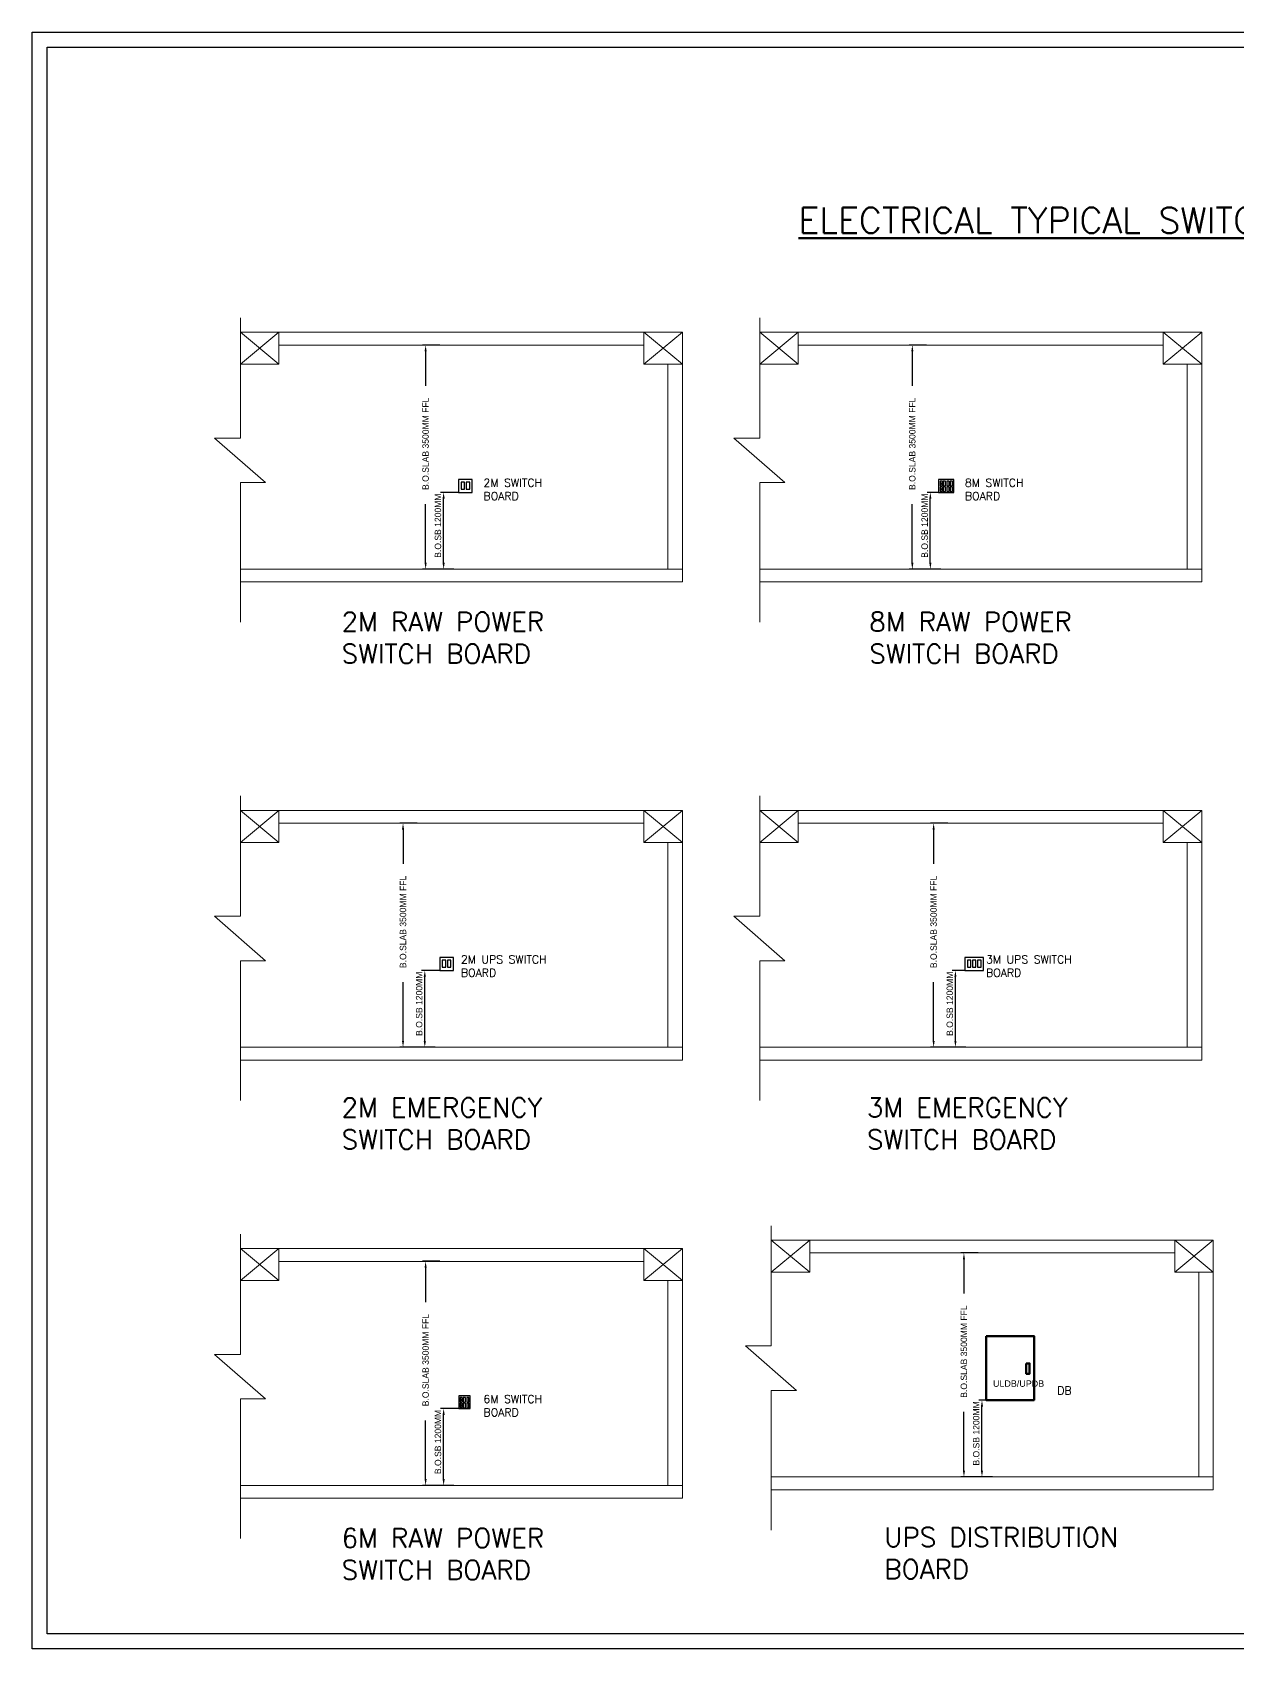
# Model space of a CAD drawing. Extents: x 2982526 to 3410143, y -1442121 to -1332990.
# Drawn here: x 3063574 to 3082404, y -1434047 to -1408805 of the extents above; entities that cross this region are included whole.
import ezdxf

# ---------------------------------------------------------------- set-up
doc = ezdxf.new("R2010")
doc.units = 0
doc.header["$MEASUREMENT"] = 0
doc.linetypes.add('1', pattern=[0, 0, 0])
doc.layers.get('0').update_dxf_attribs({"color": 6, "linetype": '1'})
for name, color, linetype, lineweight in [('DIM', 7, 'Continuous', 0), ('ELE. DB', 1, 'Continuous', 9), ('ELE.DB', 1, 'Continuous', 20), ('MEP_HVAC_RA_DUCT', 1, 'Continuous', 0)]:
    doc.layers.add(name, color=color, linetype=linetype, lineweight=lineweight)
for name, color, linetype in [('ELE-12M RAW P.SB', 40, 'Continuous'), ('ELE-2M RAW P.SB', 40, 'Continuous'), ('ELE-2M UPS P.SB', 3, 'Continuous'), ('ELE-3M UPS P.SB', 3, 'Continuous'), ('TEXT', 5, '1')]:
    doc.layers.add(name, color=color, linetype=linetype)
for name, color, linetype, true_color in [('ELE-2M 2WAY S.B', 7, 'Continuous', 0xeec2d4), ('ELE-3M 2WAY S.B', 7, 'Continuous', 0xeec2d4), ('ELE-LIGHTING WIRING', 7, 'Continuous', 0x63d7b6)]:
    doc.layers.add(name, color=color, linetype=linetype, true_color=true_color)
doc.styles.add('Century', font='GOTHIC.TTF')
doc.dimstyles.new('AR-BRICK WORK', dxfattribs={"dimscale": 100, "dimtxt": 1, "dimasz": 1, "dimexe": 0.5, "dimexo": 0, "dimgap": 0.25, "dimtad": 0, "dimdec": 0, "dimzin": 1, "dimdsep": 46, "dimtxsty": 'Century', "dimblk": 'OBLIQUE', "dimcen": 0, "dimdle": 1, "dimclrd": 8, "dimclre": 8, "dimclrt": 4, "dimadec": 0, "dimazin": 0, "dimtfac": 1, "dimtdec": 0, "dimtofl": 0, "dimtmove": 1, "dimatfit": 3, "dimldrblk": 'ARCHTICK', "dimfxl": 1, "dimtolj": 1, "dimtzin": 1, "dimarcsym": 2})

# ---------------------------------------------------------------- blocks, each defined once
blk = doc.blocks.new('*D250')
at = {"layer": 'Defpoints', "color": 0, "transparency": 16777216}
for p in [(3069999, -1415989), (3070234, -1415989), (3070161, -1417189)]:
    blk.add_point(p, dxfattribs=at)
at = {"layer": 'DIM', "color": 8, "lineweight": -2, "ltscale": 10, "transparency": 16777216}
for p, q in [((3070234, -1415989), (3069949, -1415989)), ((3069999, -1417089), (3069999, -1416089)), ((3070161, -1417189), (3069949, -1417189))]:
    blk.add_line(p, q, dxfattribs=at)
at = {"layer": 'DIM', "color": 8, "transparency": 16777216}
for points in [[(3070016, -1416089), (3069982, -1416089), (3069999, -1415989)], [(3069982, -1417089), (3070016, -1417089), (3069999, -1417189)]]:
    blk.add_solid(points, dxfattribs=at)
at = {"layer": 'DIM', "color": 7, "lineweight": 50, "transparency": 16777216, "insert": (3069911, -1416509), "char_height": 100, "attachment_point": 5, "rotation": 90}
blk.add_mtext('\\A1;\\A1;B.O.SB 1200MM', dxfattribs=at)
blk = doc.blocks.new('_ArchTick')
at = {"color": 0, "linetype": 'ByBlock', "const_width": 0.15}
blk.add_lwpolyline([(-0.5, -0.5), (0.5, 0.5)], dxfattribs=at)
blk = doc.blocks.new('*D251')
at = {"layer": 'Defpoints', "color": 0, "transparency": 16777216}
for p in [(3069718, -1413689), (3069938, -1413689), (3070091, -1417189)]:
    blk.add_point(p, dxfattribs=at)
at = {"layer": 'DIM', "color": 8, "lineweight": -2, "ltscale": 10, "transparency": 16777216}
for p, q in [((3069938, -1413689), (3069668, -1413689)), ((3069718, -1413789), (3069718, -1414324)), ((3069718, -1417089), (3069718, -1416174)), ((3070091, -1417189), (3069668, -1417189))]:
    blk.add_line(p, q, dxfattribs=at)
at = {"layer": 'DIM', "color": 8, "transparency": 16777216}
for points in [[(3069734, -1413789), (3069701, -1413789), (3069718, -1413689)], [(3069701, -1417089), (3069734, -1417089), (3069718, -1417189)]]:
    blk.add_solid(points, dxfattribs=at)
at = {"layer": 'DIM', "color": 7, "lineweight": 50, "transparency": 16777216, "insert": (3069718, -1415249), "char_height": 100, "attachment_point": 5, "rotation": 90}
blk.add_mtext('\\A1;\\A1; B.O.SLAB 3500MM FFL', dxfattribs=at)
blk = doc.blocks.new('2M')
at = {"layer": 'ELE-2M RAW P.SB', "ltscale": 10}
for points in [[(-107, 0), (0, 0), (0, 100), (-107, 100)], [(-87, 25), (-60, 25), (-60, 79), (-87, 79)], [(-47, 25), (-20, 25), (-20, 79), (-47, 79)]]:
    blk.add_lwpolyline(points, close=True, dxfattribs=at)
blk = doc.blocks.new('*D252')
at = {"layer": 'Defpoints', "color": 0, "transparency": 16777216}
for p in [(3077602, -1415989), (3077732, -1415989), (3077764, -1417189)]:
    blk.add_point(p, dxfattribs=at)
at = {"layer": 'DIM', "color": 8, "lineweight": -2, "ltscale": 10, "transparency": 16777216}
for p, q in [((3077732, -1415989), (3077552, -1415989)), ((3077602, -1417089), (3077602, -1416089)), ((3077764, -1417189), (3077552, -1417189))]:
    blk.add_line(p, q, dxfattribs=at)
at = {"layer": 'DIM', "color": 8, "transparency": 16777216}
for points in [[(3077619, -1416089), (3077586, -1416089), (3077602, -1415989)], [(3077586, -1417089), (3077619, -1417089), (3077602, -1417189)]]:
    blk.add_solid(points, dxfattribs=at)
at = {"layer": 'DIM', "color": 7, "lineweight": 50, "transparency": 16777216, "insert": (3077514, -1416509), "char_height": 100, "attachment_point": 5, "rotation": 90}
blk.add_mtext('\\A1;\\A1;B.O.SB 1200MM', dxfattribs=at)
blk = doc.blocks.new('*D253')
at = {"layer": 'Defpoints', "color": 0, "transparency": 16777216}
for p in [(3077321, -1413689), (3077541, -1413689), (3077694, -1417189)]:
    blk.add_point(p, dxfattribs=at)
at = {"layer": 'DIM', "color": 8, "lineweight": -2, "ltscale": 10, "transparency": 16777216}
for p, q in [((3077541, -1413689), (3077271, -1413689)), ((3077321, -1413789), (3077321, -1414324)), ((3077321, -1417089), (3077321, -1416174)), ((3077694, -1417189), (3077271, -1417189))]:
    blk.add_line(p, q, dxfattribs=at)
at = {"layer": 'DIM', "color": 8, "transparency": 16777216}
for points in [[(3077338, -1413789), (3077304, -1413789), (3077321, -1413689)], [(3077304, -1417089), (3077338, -1417089), (3077321, -1417189)]]:
    blk.add_solid(points, dxfattribs=at)
at = {"layer": 'DIM', "color": 7, "lineweight": 50, "transparency": 16777216, "insert": (3077321, -1415249), "char_height": 100, "attachment_point": 5, "rotation": 90}
blk.add_mtext('\\A1;\\A1; B.O.SLAB 3500MM FFL', dxfattribs=at)
blk = doc.blocks.new('3M 2WAY 11')
at = {"layer": 'ELE-3M UPS P.SB', "ltscale": 10}
for points in [[(-146, 0), (0, 0), (0, 100), (-146, 100)], [(-127, 25), (-100, 25), (-100, 79), (-127, 79)], [(-87, 25), (-60, 25), (-60, 79), (-87, 79)], [(-47, 25), (-20, 25), (-20, 79), (-47, 79)]]:
    blk.add_lwpolyline(points, close=True, dxfattribs=at)
blk = doc.blocks.new('REREE')
at = {"layer": 'ELE-2M UPS P.SB', "ltscale": 10}
for points in [[(-106, 0), (0, 0), (0, 100), (-106, 100)], [(-87, 25), (-60, 25), (-60, 79), (-87, 79)], [(-47, 25), (-20, 25), (-20, 79), (-47, 79)]]:
    blk.add_lwpolyline(points, close=True, dxfattribs=at)
blk = doc.blocks.new('*D260')
at = {"layer": 'Defpoints', "color": 0, "transparency": 16777216}
for p in [(3069705, -1423455), (3069940, -1423455), (3069867, -1424655)]:
    blk.add_point(p, dxfattribs=at)
at = {"layer": 'DIM', "color": 8, "lineweight": -2, "ltscale": 10, "transparency": 16777216}
for p, q in [((3069940, -1423455), (3069655, -1423455)), ((3069705, -1424555), (3069705, -1423555)), ((3069867, -1424655), (3069655, -1424655))]:
    blk.add_line(p, q, dxfattribs=at)
at = {"layer": 'DIM', "color": 8, "transparency": 16777216}
for points in [[(3069722, -1423555), (3069688, -1423555), (3069705, -1423455)], [(3069688, -1424555), (3069722, -1424555), (3069705, -1424655)]]:
    blk.add_solid(points, dxfattribs=at)
at = {"layer": 'DIM', "color": 7, "lineweight": 50, "transparency": 16777216, "insert": (3069617, -1423976), "char_height": 100, "attachment_point": 5, "rotation": 90}
blk.add_mtext('\\A1;\\A1;B.O.SB 1200MM', dxfattribs=at)
blk = doc.blocks.new('*D261')
at = {"layer": 'Defpoints', "color": 0, "transparency": 16777216}
for p in [(3069365, -1421155), (3069585, -1421155), (3069738, -1424655)]:
    blk.add_point(p, dxfattribs=at)
at = {"layer": 'DIM', "color": 8, "lineweight": -2, "ltscale": 10, "transparency": 16777216}
for p, q in [((3069585, -1421155), (3069315, -1421155)), ((3069365, -1421255), (3069365, -1421791)), ((3069365, -1424555), (3069365, -1423641)), ((3069738, -1424655), (3069315, -1424655))]:
    blk.add_line(p, q, dxfattribs=at)
at = {"layer": 'DIM', "color": 8, "transparency": 16777216}
for points in [[(3069381, -1421255), (3069348, -1421255), (3069365, -1421155)], [(3069348, -1424555), (3069381, -1424555), (3069365, -1424655)]]:
    blk.add_solid(points, dxfattribs=at)
at = {"layer": 'DIM', "color": 7, "lineweight": 50, "transparency": 16777216, "insert": (3069365, -1422716), "char_height": 100, "attachment_point": 5, "rotation": 90}
blk.add_mtext('\\A1;\\A1; B.O.SLAB 3500MM FFL', dxfattribs=at)
blk = doc.blocks.new('*D262')
at = {"layer": 'Defpoints', "color": 0, "transparency": 16777216}
for p in [(3077994, -1423455), (3078142, -1423455), (3078156, -1424655)]:
    blk.add_point(p, dxfattribs=at)
at = {"layer": 'DIM', "color": 8, "lineweight": -2, "ltscale": 10, "transparency": 16777216}
for p, q in [((3078142, -1423455), (3077944, -1423455)), ((3077994, -1424555), (3077994, -1423555)), ((3078156, -1424655), (3077944, -1424655))]:
    blk.add_line(p, q, dxfattribs=at)
at = {"layer": 'DIM', "color": 8, "transparency": 16777216}
for points in [[(3078011, -1423555), (3077978, -1423555), (3077994, -1423455)], [(3077978, -1424555), (3078011, -1424555), (3077994, -1424655)]]:
    blk.add_solid(points, dxfattribs=at)
at = {"layer": 'DIM', "color": 7, "lineweight": 50, "transparency": 16777216, "insert": (3077906, -1423976), "char_height": 100, "attachment_point": 5, "rotation": 90}
blk.add_mtext('\\A1;\\A1;B.O.SB 1200MM', dxfattribs=at)
blk = doc.blocks.new('*D263')
at = {"layer": 'Defpoints', "color": 0, "transparency": 16777216}
for p in [(3077654, -1421155), (3077874, -1421155), (3078027, -1424655)]:
    blk.add_point(p, dxfattribs=at)
at = {"layer": 'DIM', "color": 8, "lineweight": -2, "ltscale": 10, "transparency": 16777216}
for p, q in [((3077874, -1421155), (3077604, -1421155)), ((3077654, -1421255), (3077654, -1421791)), ((3077654, -1424555), (3077654, -1423641)), ((3078027, -1424655), (3077604, -1424655))]:
    blk.add_line(p, q, dxfattribs=at)
at = {"layer": 'DIM', "color": 8, "transparency": 16777216}
for points in [[(3077670, -1421255), (3077637, -1421255), (3077654, -1421155)], [(3077637, -1424555), (3077670, -1424555), (3077654, -1424655)]]:
    blk.add_solid(points, dxfattribs=at)
at = {"layer": 'DIM', "color": 7, "lineweight": 50, "transparency": 16777216, "insert": (3077654, -1422716), "char_height": 100, "attachment_point": 5, "rotation": 90}
blk.add_mtext('\\A1;\\A1; B.O.SLAB 3500MM FFL', dxfattribs=at)
blk = doc.blocks.new('*D264')
at = {"layer": 'Defpoints', "color": 0, "transparency": 16777216}
for p in [(3078409, -1430166), (3078643, -1430166), (3078571, -1431366)]:
    blk.add_point(p, dxfattribs=at)
at = {"layer": 'DIM', "color": 8, "lineweight": -2, "ltscale": 10, "transparency": 16777216}
for p, q in [((3078643, -1430166), (3078359, -1430166)), ((3078409, -1431266), (3078409, -1430266)), ((3078571, -1431366), (3078359, -1431366))]:
    blk.add_line(p, q, dxfattribs=at)
at = {"layer": 'DIM', "color": 8, "transparency": 16777216}
for points in [[(3078425, -1430266), (3078392, -1430266), (3078409, -1430166)], [(3078392, -1431266), (3078425, -1431266), (3078409, -1431366)]]:
    blk.add_solid(points, dxfattribs=at)
at = {"layer": 'DIM', "color": 7, "lineweight": 50, "transparency": 16777216, "insert": (3078320, -1430686), "char_height": 100, "attachment_point": 5, "rotation": 90}
blk.add_mtext('\\A1;\\A1;B.O.SB 1200MM', dxfattribs=at)
blk = doc.blocks.new('*D265')
at = {"layer": 'Defpoints', "color": 0, "transparency": 16777216}
for p in [(3078127, -1427866), (3078347, -1427866), (3078501, -1431366)]:
    blk.add_point(p, dxfattribs=at)
at = {"layer": 'DIM', "color": 8, "lineweight": -2, "ltscale": 10, "transparency": 16777216}
for p, q in [((3078347, -1427866), (3078077, -1427866)), ((3078127, -1427966), (3078127, -1428501)), ((3078127, -1431266), (3078127, -1430351)), ((3078501, -1431366), (3078077, -1431366))]:
    blk.add_line(p, q, dxfattribs=at)
at = {"layer": 'DIM', "color": 8, "transparency": 16777216}
for points in [[(3078144, -1427966), (3078111, -1427966), (3078127, -1427866)], [(3078111, -1431266), (3078144, -1431266), (3078127, -1431366)]]:
    blk.add_solid(points, dxfattribs=at)
at = {"layer": 'DIM', "color": 7, "lineweight": 50, "transparency": 16777216, "insert": (3078127, -1429426), "char_height": 100, "attachment_point": 5, "rotation": 90}
blk.add_mtext('\\A1;\\A1; B.O.SLAB 3500MM FFL', dxfattribs=at)
blk = doc.blocks.new('FERE')
at = {"layer": 'ELE.DB', "color": 3, "lineweight": 50, "ltscale": 10}
for points in [[(-375, 500), (375, 500), (375, -500), (-375, -500)], [(252, 73), (305, 73), (305, -88), (252, -88)]]:
    blk.add_lwpolyline(points, close=True, dxfattribs=at)
blk = doc.blocks.new('*D288')
at = {"layer": 'Defpoints', "color": 0, "transparency": 16777216}
for p in [(3069999, -1430298), (3070234, -1430298), (3070161, -1431498)]:
    blk.add_point(p, dxfattribs=at)
at = {"layer": 'DIM', "color": 8, "lineweight": -2, "ltscale": 10, "transparency": 16777216}
for p, q in [((3070234, -1430298), (3069949, -1430298)), ((3069999, -1431398), (3069999, -1430398)), ((3070161, -1431498), (3069949, -1431498))]:
    blk.add_line(p, q, dxfattribs=at)
at = {"layer": 'DIM', "color": 8, "transparency": 16777216}
for points in [[(3070016, -1430398), (3069982, -1430398), (3069999, -1430298)], [(3069982, -1431398), (3070016, -1431398), (3069999, -1431498)]]:
    blk.add_solid(points, dxfattribs=at)
at = {"layer": 'DIM', "color": 7, "lineweight": 50, "transparency": 16777216, "insert": (3069911, -1430819), "char_height": 100, "attachment_point": 5, "rotation": 90}
blk.add_mtext('\\A1;\\A1;B.O.SB 1200MM', dxfattribs=at)
blk = doc.blocks.new('*D289')
at = {"layer": 'Defpoints', "color": 0, "transparency": 16777216}
for p in [(3069718, -1427998), (3069938, -1427998), (3070091, -1431498)]:
    blk.add_point(p, dxfattribs=at)
at = {"layer": 'DIM', "color": 8, "lineweight": -2, "ltscale": 10, "transparency": 16777216}
for p, q in [((3069938, -1427998), (3069668, -1427998)), ((3069718, -1428098), (3069718, -1428634)), ((3069718, -1431398), (3069718, -1430484)), ((3070091, -1431498), (3069668, -1431498))]:
    blk.add_line(p, q, dxfattribs=at)
at = {"layer": 'DIM', "color": 8, "transparency": 16777216}
for points in [[(3069734, -1428098), (3069701, -1428098), (3069718, -1427998)], [(3069701, -1431398), (3069734, -1431398), (3069718, -1431498)]]:
    blk.add_solid(points, dxfattribs=at)
at = {"layer": 'DIM', "color": 7, "lineweight": 50, "transparency": 16777216, "insert": (3069718, -1429559), "char_height": 100, "attachment_point": 5, "rotation": 90}
blk.add_mtext('\\A1;\\A1; B.O.SLAB 3500MM FFL', dxfattribs=at)
blk = doc.blocks.new('4WY46Y')
at = {"layer": 'ELE-12M RAW P.SB', "color": 40, "ltscale": 10}
for p, q in [((3077749, -1415922), (3077751, -1415921)), ((3077751, -1415921), (3077750, -1415923)), ((3077751, -1415920), (3077751, -1415918)), ((3077751, -1415964), (3077751, -1415962)), ((3077752, -1415918), (3077752, -1415920)), ((3077754, -1415922), (3077752, -1415921)), ((3077752, -1415921), (3077754, -1415921)), ((3077752, -1415962), (3077752, -1415964)), ((3077749, -1415966), (3077751, -1415965)), ((3077751, -1415965), (3077750, -1415967)), ((3077752, -1415964), (3077754, -1415965)), ((3077754, -1415966), (3077752, -1415965))]:
    blk.add_line(p, q, dxfattribs=at)
for points in [[(3077732, -1415989), (3077850, -1415989), (3077850, -1415889), (3077732, -1415889)], [(3077743, -1415937), (3077761, -1415937), (3077761, -1415902), (3077743, -1415902)], [(3077743, -1415981), (3077761, -1415981), (3077761, -1415946), (3077743, -1415946)], [(3077768, -1415937), (3077786, -1415937), (3077786, -1415902), (3077768, -1415902)], [(3077768, -1415981), (3077786, -1415981), (3077786, -1415946), (3077768, -1415946)], [(3077795, -1415937), (3077813, -1415937), (3077813, -1415902), (3077795, -1415902)], [(3077795, -1415981), (3077813, -1415981), (3077813, -1415946), (3077795, -1415946)], [(3077822, -1415937), (3077839, -1415937), (3077839, -1415902), (3077822, -1415902)], [(3077822, -1415981), (3077839, -1415981), (3077839, -1415946), (3077822, -1415946)]]:
    blk.add_lwpolyline(points, close=True, dxfattribs=at)
for centre, radius in [((3077752, -1415921), 5.81), ((3077752, -1415965), 5.81), ((3077752, -1415921), 0.539), ((3077752, -1415965), 0.539)]:
    blk.add_circle(centre, radius, dxfattribs=at)
blk = doc.blocks.new('Y46Y')
at = {"layer": 'ELE-12M RAW P.SB', "color": 40, "ltscale": 10}
for p, q in [((3070251, -1430232), (3070253, -1430230)), ((3070251, -1430275), (3070253, -1430274)), ((3070253, -1430230), (3070252, -1430228)), ((3070253, -1430231), (3070252, -1430233)), ((3070253, -1430274), (3070252, -1430271)), ((3070253, -1430275), (3070252, -1430276)), ((3070253, -1430227), (3070253, -1430230)), ((3070253, -1430271), (3070253, -1430274)), ((3070254, -1430230), (3070256, -1430231)), ((3070256, -1430232), (3070254, -1430231)), ((3070254, -1430274), (3070256, -1430275)), ((3070256, -1430276), (3070254, -1430274))]:
    blk.add_line(p, q, dxfattribs=at)
for points in [[(3070234, -1430298), (3070324, -1430298), (3070324, -1430198), (3070234, -1430198)], [(3070245, -1430247), (3070262, -1430247), (3070262, -1430211), (3070245, -1430211)], [(3070270, -1430247), (3070288, -1430247), (3070288, -1430211), (3070270, -1430211)], [(3070297, -1430247), (3070314, -1430247), (3070314, -1430211), (3070297, -1430211)], [(3070245, -1430290), (3070262, -1430290), (3070262, -1430255), (3070245, -1430255)], [(3070270, -1430291), (3070288, -1430291), (3070288, -1430256), (3070270, -1430256)], [(3070297, -1430291), (3070314, -1430291), (3070314, -1430256), (3070297, -1430256)]]:
    blk.add_lwpolyline(points, close=True, dxfattribs=at)
for centre, radius in [((3070253, -1430230), 5.81), ((3070253, -1430274), 5.81), ((3070253, -1430230), 0.539), ((3070253, -1430274), 0.539)]:
    blk.add_circle(centre, radius, dxfattribs=at)

msp = doc.modelspace()

# ---------------------------------------------------------------- linework, layer by layer
for points in [[(3101270.3, -1408804.9), (3101270.3, -1434047.2), (3063573.7, -1434047.2), (3063573.7, -1408804.9)], [(3101038.5, -1409036.8), (3101038.5, -1433815.3), (3063805.5, -1433815.3), (3063805.5, -1409036.8)]]:
    msp.add_lwpolyline(points, close=True)
at = {"layer": 'MEP_HVAC_RA_DUCT', "color": 8, "linetype": 'ByBlock'}
for p, q in [((3066823.6, -1413264.3), (3066823.6, -1415142.3)), ((3074936.5, -1413264.3), (3074936.5, -1415142.3)), ((3066823.6, -1413488.8), (3067423.6, -1413988.8)), ((3066823.6, -1413988.8), (3067423.6, -1413488.8)), ((3073128.6, -1413488.8), (3073728.6, -1413988.8)), ((3073128.6, -1413988.8), (3073728.6, -1413488.8)), ((3074936.5, -1413488.8), (3075536.5, -1413988.8)), ((3074936.5, -1413988.8), (3075536.5, -1413488.8)), ((3081241.5, -1413488.8), (3081841.5, -1413988.8)), ((3081241.5, -1413988.8), (3081841.5, -1413488.8)), ((3073503.6, -1413988.8), (3073503.6, -1417188.8)), ((3073728.6, -1413988.8), (3073728.6, -1417388.8)), ((3081616.5, -1413988.8), (3081616.5, -1417188.8)), ((3081841.5, -1413988.8), (3081841.5, -1417388.8)), ((3066823.6, -1415142.3), (3066421.5, -1415142.3)), ((3066421.5, -1415142.3), (3067217.1, -1415837.1)), ((3074936.5, -1415142.3), (3074534.4, -1415142.3)), ((3074534.4, -1415142.3), (3075330, -1415837.1)), ((3067217.1, -1415837.1), (3066823.6, -1415837.1)), ((3066823.6, -1415837.1), (3066823.6, -1418017.4)), ((3075330, -1415837.1), (3074936.5, -1415837.1)), ((3074936.5, -1415837.1), (3074936.5, -1418017.4)), ((3066823.6, -1420730.9), (3066823.6, -1422608.9)), ((3074936.5, -1420730.9), (3074936.5, -1422608.9)), ((3066823.6, -1420955.3), (3067423.6, -1421455.3)), ((3066823.6, -1421455.3), (3067423.6, -1420955.3)), ((3073128.6, -1420955.3), (3073728.6, -1421455.3)), ((3073128.6, -1421455.3), (3073728.6, -1420955.3)), ((3074936.5, -1420955.3), (3075536.5, -1421455.3)), ((3074936.5, -1421455.3), (3075536.5, -1420955.3)), ((3081241.5, -1420955.3), (3081841.5, -1421455.3)), ((3081241.5, -1421455.3), (3081841.5, -1420955.3)), ((3073503.6, -1421455.3), (3073503.6, -1424655.3)), ((3073728.6, -1421455.3), (3073728.6, -1424855.3)), ((3081616.5, -1421455.3), (3081616.5, -1424655.3)), ((3081841.5, -1421455.3), (3081841.5, -1424855.3)), ((3066823.6, -1422608.9), (3066421.5, -1422608.9)), ((3066421.5, -1422608.9), (3067217.1, -1423303.7)), ((3074936.5, -1422608.9), (3074534.4, -1422608.9)), ((3074534.4, -1422608.9), (3075330, -1423303.7)), ((3067217.1, -1423303.7), (3066823.6, -1423303.7)), ((3066823.6, -1423303.7), (3066823.6, -1425483.9)), ((3075330, -1423303.7), (3074936.5, -1423303.7)), ((3074936.5, -1423303.7), (3074936.5, -1425483.9)), ((3075118.1, -1427441.4), (3075118.1, -1429319.3)), ((3066823.6, -1427573.9), (3066823.6, -1429451.9)), ((3075118.1, -1427665.8), (3075718.1, -1428165.8)), ((3075118.1, -1428165.8), (3075718.1, -1427665.8)), ((3081423.1, -1427665.8), (3082023.1, -1428165.8)), ((3081423.1, -1428165.8), (3082023.1, -1427665.8)), ((3066823.6, -1427798.3), (3067423.6, -1428298.3)), ((3066823.6, -1428298.3), (3067423.6, -1427798.3)), ((3073128.6, -1427798.3), (3073728.6, -1428298.3)), ((3073128.6, -1428298.3), (3073728.6, -1427798.3)), ((3081798.1, -1428165.8), (3081798.1, -1431365.8)), ((3082023.1, -1428165.8), (3082023.1, -1431565.8)), ((3073503.6, -1428298.3), (3073503.6, -1431498.3)), ((3073728.6, -1428298.3), (3073728.6, -1431698.3)), ((3066823.6, -1429451.9), (3066421.5, -1429451.9)), ((3066421.5, -1429451.9), (3067217.1, -1430146.7)), ((3075118.1, -1429319.3), (3074716, -1429319.3)), ((3074716, -1429319.3), (3075511.6, -1430014.2)), ((3067217.1, -1430146.7), (3066823.6, -1430146.7)), ((3066823.6, -1430146.7), (3066823.6, -1432326.9)), ((3075511.6, -1430014.2), (3075118.1, -1430014.2)), ((3075118.1, -1430014.2), (3075118.1, -1432194.4))]:
    msp.add_line(p, q, dxfattribs=at)
for points in [[(3066823.6, -1413488.8), (3066823.6, -1413988.8), (3067423.6, -1413988.8), (3067423.6, -1413488.8), (3066823.6, -1413488.8)], [(3073358.6, -1413488.8), (3067423.6, -1413488.8)], [(3073128.6, -1413488.8), (3073128.6, -1413988.8), (3073728.6, -1413988.8), (3073728.6, -1413488.8), (3073128.6, -1413488.8)], [(3074936.5, -1413488.8), (3074936.5, -1413988.8), (3075536.5, -1413988.8), (3075536.5, -1413488.8), (3074936.5, -1413488.8)], [(3081471.5, -1413488.8), (3075536.5, -1413488.8)], [(3081241.5, -1413488.8), (3081241.5, -1413988.8), (3081841.5, -1413988.8), (3081841.5, -1413488.8), (3081241.5, -1413488.8)], [(3073128.6, -1413688.8), (3067423.6, -1413688.8)], [(3081241.5, -1413688.8), (3075536.5, -1413688.8)], [(3073728.6, -1417188.8), (3066823.6, -1417188.8)], [(3081841.5, -1417188.8), (3074936.5, -1417188.8)], [(3073728.6, -1417388.8), (3066823.6, -1417388.8)], [(3081841.5, -1417388.8), (3074936.5, -1417388.8)], [(3066823.6, -1420955.3), (3066823.6, -1421455.3), (3067423.6, -1421455.3), (3067423.6, -1420955.3), (3066823.6, -1420955.3)], [(3073358.6, -1420955.3), (3067423.6, -1420955.3)], [(3073128.6, -1420955.3), (3073128.6, -1421455.3), (3073728.6, -1421455.3), (3073728.6, -1420955.3), (3073128.6, -1420955.3)], [(3074936.5, -1420955.3), (3074936.5, -1421455.3), (3075536.5, -1421455.3), (3075536.5, -1420955.3), (3074936.5, -1420955.3)], [(3081471.5, -1420955.3), (3075536.5, -1420955.3)], [(3081241.5, -1420955.3), (3081241.5, -1421455.3), (3081841.5, -1421455.3), (3081841.5, -1420955.3), (3081241.5, -1420955.3)], [(3073128.6, -1421155.3), (3067423.6, -1421155.3)], [(3081241.5, -1421155.3), (3075536.5, -1421155.3)], [(3073728.6, -1424655.3), (3066823.6, -1424655.3)], [(3081841.5, -1424655.3), (3074936.5, -1424655.3)], [(3073728.6, -1424855.3), (3066823.6, -1424855.3)], [(3081841.5, -1424855.3), (3074936.5, -1424855.3)], [(3075118.1, -1427665.8), (3075118.1, -1428165.8), (3075718.1, -1428165.8), (3075718.1, -1427665.8), (3075118.1, -1427665.8)], [(3081653.1, -1427665.8), (3075718.1, -1427665.8)], [(3081423.1, -1427665.8), (3081423.1, -1428165.8), (3082023.1, -1428165.8), (3082023.1, -1427665.8), (3081423.1, -1427665.8)], [(3066823.6, -1427798.3), (3066823.6, -1428298.3), (3067423.6, -1428298.3), (3067423.6, -1427798.3), (3066823.6, -1427798.3)], [(3073358.6, -1427798.3), (3067423.6, -1427798.3)], [(3073128.6, -1427798.3), (3073128.6, -1428298.3), (3073728.6, -1428298.3), (3073728.6, -1427798.3), (3073128.6, -1427798.3)], [(3081423.1, -1427865.8), (3075718.1, -1427865.8)], [(3073128.6, -1427998.3), (3067423.6, -1427998.3)], [(3082023.1, -1431365.8), (3075118.1, -1431365.8)], [(3073728.6, -1431498.3), (3066823.6, -1431498.3)], [(3073728.6, -1431698.3), (3066823.6, -1431698.3)], [(3082023.1, -1431565.8), (3075118.1, -1431565.8)]]:
    msp.add_lwpolyline(points, dxfattribs=at)

# ---------------------------------------------------------------- block references
at = {"layer": 'ELE-2M 2WAY S.B', "color": 12, "ltscale": 10, "xscale": 2, "yscale": 2, "zscale": 2}
msp.add_blockref('REREE', (3070152.3, -1423455.3), dxfattribs=at)
at = {"layer": 'ELE-2M RAW P.SB', "ltscale": 10, "xscale": 2, "yscale": 2, "zscale": 2}
msp.add_blockref('2M', (3070446.8, -1415988.8), dxfattribs=at)
at = {"layer": 'ELE-3M 2WAY S.B', "ltscale": 10, "xscale": 2, "yscale": 2, "zscale": 2}
msp.add_blockref('3M 2WAY 11', (3078434.9, -1423455.3), dxfattribs=at)
at = {"layer": 'ELE-LIGHTING WIRING', "color": 6, "xscale": 2, "yscale": 2, "zscale": 2}
for name, p in [('4WY46Y', (-3077731.8, 1415988.8)), ('Y46Y', (-3070233.5, 1430298.3))]:
    msp.add_blockref(name, p, dxfattribs=at)
at = {"layer": 'ELE. DB', "linetype": 'ByBlock'}
msp.add_blockref('FERE', (3078848.6, -1429665.8), dxfattribs=at)

# ---------------------------------------------------------------- texts
at = {"layer": 'DIM', "lineweight": 50, "ltscale": 10, "char_height": 125, "attachment_point": 1}
for s, insert, width in [('{\\Fromans.shx|c228;\\C0;2M SWITCH BOARD}', (3070621.4, -1415776.1), 1230.661), ('{\\Fromans.shx|c228;\\C0;8M SWITCH BOARD\\P}', (3078142.2, -1415776.1), 1230.661), ('{\\Fromans.shx|c228;\\C0;2M UPS SWITCH BOARD}', (3070268.5, -1423220.1), 1478.057), ('{\\Fromans.shx|c228;\\C0;3M UPS SWITCH BOARD}', (3078471.9, -1423220.1), 1478.057), ('{\\Fromans.shx|c228;\\C0;DB}', (3079585.3, -1429953.2), 1230.661), ('{\\Fromans.shx|c228;\\C0;6M SWITCH BOARD}', (3070621.4, -1430085.7), 1230.661)]:
    msp.add_mtext(s, dxfattribs=dict(at, insert=insert, width=width))
at = {"layer": 'TEXT', "lineweight": 50, "ltscale": 10, "attachment_point": 1}
for s, insert, char_height, width in [('{\\L\\Fromans.shx|c228;\\C0;ELECTRICAL TYPICAL SWITCH BOARD DETAILS}', (3075542.9, -1411540.4), 400, 13947.149), ('{\\Fromans.shx|c228;\\C0;2M RAW POWER SWITCH BOARD}', (3068404.6, -1417859), 300, 4707.325), ('{\\Fromans.shx|c228;\\C0;8M RAW POWER SWITCH BOARD\\P}', (3076649, -1417859), 300, 4707.325), ('{\\Fromans.shx|c228;\\C0;2M EMERGENCY SWITCH BOARD}', (3068404.6, -1425446.1), 300, 4543.001), ('{\\Fromans.shx|c228;\\C0;3M EMERGENCY SWITCH BOARD}', (3076611.4, -1425446.1), 300, 4543.001), ('{\\fArial|b0|i0|c0|p34;\\C0;ULDB/UPDB}', (3078580.8, -1429857.2), 100, 405.606), ('{\\Fromans.shx|c228;\\C0;6M RAW POWER SWITCH BOARD\\P}', (3068404.6, -1432168.6), 300, 4707.325), ('{\\Fromans.shx|c228;\\C0;UPS DISTRIBUTION BOARD}', (3076883.2, -1432156.6), 300, 4543.001)]:
    msp.add_mtext(s, dxfattribs=dict(at, insert=insert, char_height=char_height, width=width))

# ---------------------------------------------------------------- dimensions: what is measured, and where the dimension line sits
at = {"layer": 'DIM', "lineweight": 50, "ltscale": 10}
for base, p1, p2, text, picture, middle in [((3069717.6, -1413688.8), (3070091.1, -1417188.8), (3069937.6, -1413688.8), '\\A1; B.O.SLAB <>MM FFL', '*D251', (3069717.6, -1415248.9)), ((3077320.9, -1413688.8), (3077694.3, -1417188.8), (3077540.8, -1413688.8), '\\A1; B.O.SLAB <>MM FFL', '*D253', (3077320.9, -1415248.9)), ((3069999, -1415988.8), (3070161.1, -1417188.8), (3070233.5, -1415988.8), '\\A1;B.O.SB <>MM', '*D250', (3069910.7, -1416509)), ((3077602.2, -1415988.8), (3077764.3, -1417188.8), (3077731.8, -1415988.8), '\\A1;B.O.SB <>MM', '*D252', (3077513.9, -1416509)), ((3069364.7, -1421155.3), (3069738.1, -1424655.3), (3069584.6, -1421155.3), '\\A1; B.O.SLAB <>MM FFL', '*D261', (3069364.7, -1422715.5)), ((3077653.8, -1421155.3), (3078027.3, -1424655.3), (3077873.7, -1421155.3), '\\A1; B.O.SLAB <>MM FFL', '*D263', (3077653.8, -1422715.5)), ((3069705.1, -1423455.3), (3069867.2, -1424655.3), (3069939.6, -1423455.3), '\\A1;B.O.SB <>MM', '*D260', (3069616.8, -1423975.6)), ((3077994.2, -1423455.3), (3078156.3, -1424655.3), (3078142.2, -1423455.3), '\\A1;B.O.SB <>MM', '*D262', (3077905.9, -1423975.6)), ((3078127.2, -1427865.8), (3078500.6, -1431365.8), (3078347.1, -1427865.8), '\\A1; B.O.SLAB <>MM FFL', '*D265', (3078127.2, -1429426)), ((3069717.6, -1427998.3), (3070091.1, -1431498.3), (3069937.6, -1427998.3), '\\A1; B.O.SLAB <>MM FFL', '*D289', (3069717.6, -1429558.5)), ((3078408.5, -1430165.8), (3078570.6, -1431365.8), (3078643.1, -1430165.8), '\\A1;B.O.SB <>MM', '*D264', (3078320.2, -1430686)), ((3069999, -1430298.3), (3070161.1, -1431498.3), (3070233.5, -1430298.3), '\\A1;B.O.SB <>MM', '*D288', (3069910.7, -1430818.6))]:
    dim = msp.add_linear_dim(base=base, p1=p1, p2=p2, angle=90, text=text, dimstyle='AR-BRICK WORK', override={"dimtxsty": 'Standard', "dimclrt": 7, "dimldrblk": 'ArchTick'}, dxfattribs=at)
    dim.commit()
    dim.dimension.update_dxf_attribs({"geometry": picture, "text_midpoint": middle, "dimtype": 160})

doc.saveas('drawing.dxf')
